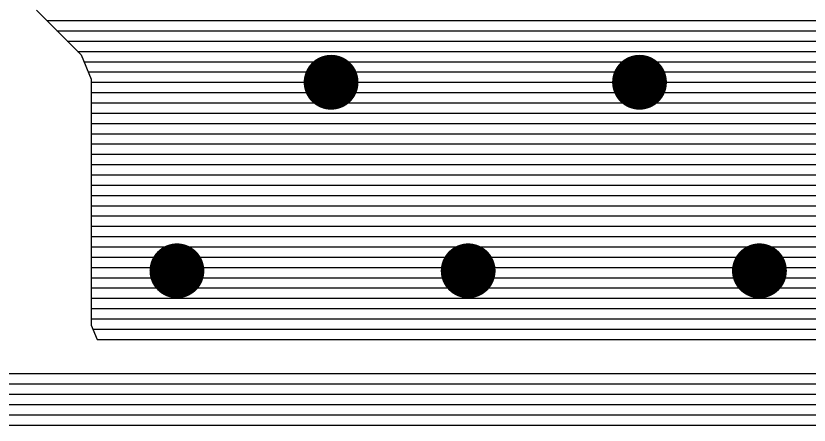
# Model space of a CAD drawing. Extents: x 295 to 953, y 10 to 290.
# Drawn here: x 551.54 to 583.88, y 143.46 to 160.13 of the extents above; entities that cross this region are included whole.
import ezdxf

# ---------------------------------------------------------------- set-up
doc = ezdxf.new("R2010")
doc.units = 0
doc.header["$LTSCALE"] = 5
doc.header["$MEASUREMENT"] = 0
doc.layers.get('0').update_dxf_attribs({"linetype": 'CONTINUOUS', "lineweight": 25})

msp = doc.modelspace()

# ---------------------------------------------------------------- linework, layer by layer
for p, q in [((552.373, 160.364), (554.195, 158.542)), ((552.792, 159.945), (591.746, 159.945)), ((553.212, 159.526), (592.372, 159.526)), ((553.631, 159.107), (617.753, 159.107)), ((554.05, 158.687), (617.753, 158.687)), ((554.195, 158.542), (554.609, 157.553)), ((554.307, 158.268), (617.753, 158.268)), ((554.48, 157.849), (617.753, 157.849)), ((554.609, 157.553), (554.609, 147.534)), ((554.609, 157.43), (617.753, 157.43)), ((554.609, 157.011), (617.753, 157.011)), ((554.609, 156.592), (617.753, 156.592)), ((554.609, 156.173), (617.753, 156.173)), ((554.609, 155.754), (617.753, 155.754)), ((554.609, 155.335), (617.753, 155.335)), ((554.609, 154.916), (617.753, 154.916)), ((554.609, 154.496), (617.753, 154.496)), ((554.609, 154.077), (617.753, 154.077)), ((554.609, 153.658), (617.753, 153.658)), ((554.609, 153.239), (617.647, 153.239)), ((554.609, 152.82), (617.474, 152.82)), ((554.609, 152.401), (617.474, 152.401)), ((554.609, 151.982), (617.474, 151.982)), ((554.609, 151.563), (617.312, 151.563)), ((554.609, 151.144), (616.892, 151.144)), ((554.609, 150.725), (616.473, 150.725)), ((554.609, 150.305), (616.054, 150.305)), ((554.609, 149.886), (615.635, 149.886)), ((554.609, 149.467), (615.216, 149.467)), ((554.609, 149.048), (614.797, 149.048)), ((554.609, 148.629), (614.378, 148.629)), ((554.609, 148.21), (613.959, 148.21)), ((554.609, 147.791), (613.54, 147.791)), ((554.609, 147.534), (554.843, 146.953)), ((554.67, 147.372), (613.121, 147.372)), ((554.843, 146.953), (612.701, 146.953)), ((588.137, 145.556), (550.703, 145.556)), ((545.992, 145.137), (617.054, 145.137)), ((545.97, 144.717), (616.635, 144.717)), ((545.947, 144.298), (616.216, 144.298)), ((545.919, 143.879), (615.797, 143.879)), ((545.897, 143.46), (615.378, 143.46))]:
    msp.add_line(p, q)
at = {"const_width": 1.118}
for points in [[(563.829, 157.43, 1), (564.946, 157.43, 1)], [(576.402, 157.43, 1), (577.519, 157.43, 1)], [(557.542, 149.747, 1), (558.66, 149.747, 1)], [(569.417, 149.747, 1), (570.534, 149.747, 1)], [(581.291, 149.747, 1), (582.409, 149.747, 1)]]:
    msp.add_lwpolyline(points, format="xyb", close=True, dxfattribs=at)

doc.saveas('drawing.dxf')
